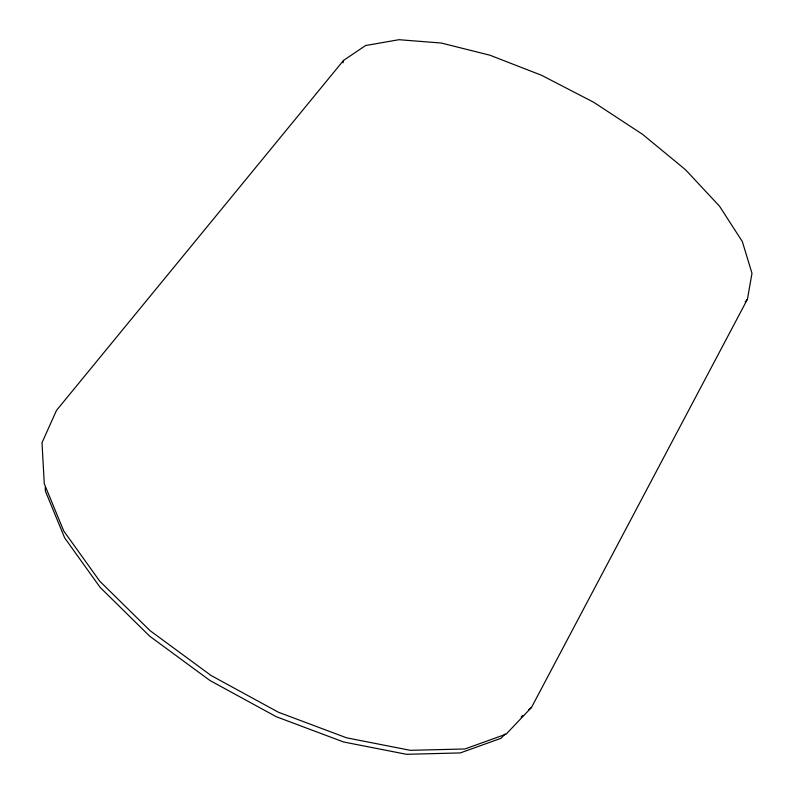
<?xml version="1.0" encoding="UTF-8"?>
<svg xmlns="http://www.w3.org/2000/svg" width="794" height="794" viewBox="0 0 794 794"><rect width="100%" height="100%" fill="white"/><g stroke="black" fill="none" stroke-linecap="round" stroke-linejoin="round"><path stroke-width="1.19" d="M747.432 299.239L751.987 273.305L742.321 241.535L719.533 206.202L685.48 169.708L642.584 134.345L593.654 102.257L541.707 75.351L489.898 55.203L441.325 43.045L398.975 39.7L365.597 45.536L343.534 60.423L56.493 410.399L42.013 442.724L44.266 483.764L63.748 530.978L99.707 581.148L149.967 630.585L211.045 675.476L278.327 712.198L346.551 737.805L410.349 750.33L464.847 748.98L506.106 734.172L531.504 707.424L747.432 299.239L745.129 301.988M343.018 62.786L343.534 60.423M505.212 733.884L501.024 738.291L460.272 752.93L406.488 754.3L343.554 741.973L276.272 716.714L209.934 680.488L149.699 636.192L100.123 587.371L64.642 537.816L45.407 491.149L45.208 487.456M521.122 717.131L522.789 715.364M528.824 709.628L531.504 707.424"/></g></svg>
